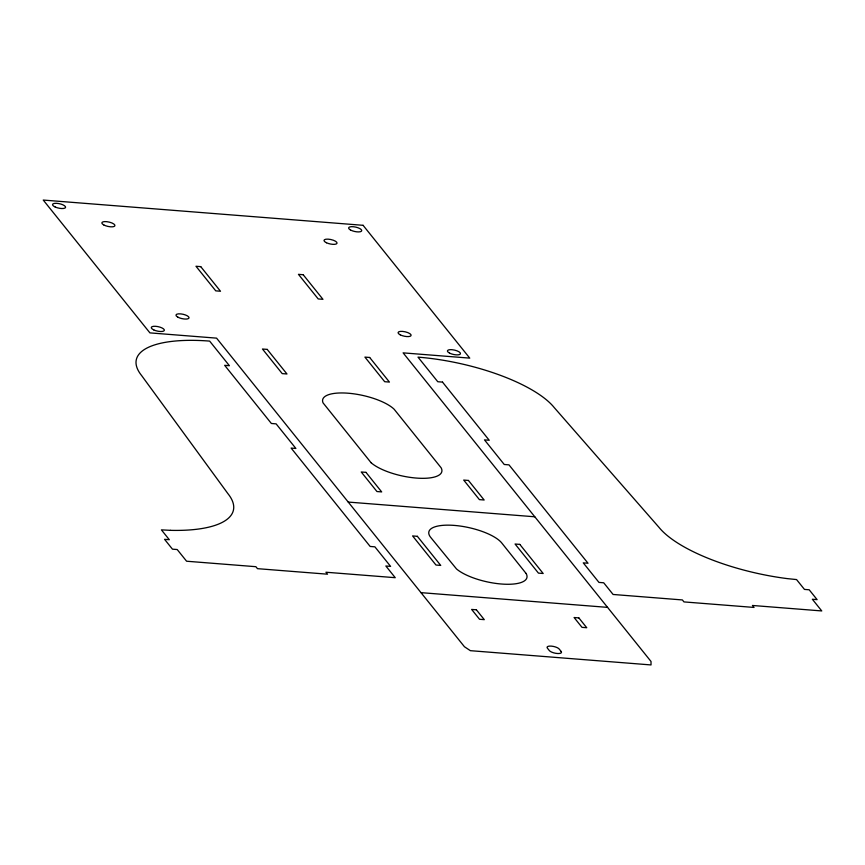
<?xml version="1.0" encoding="UTF-8"?>
<svg xmlns="http://www.w3.org/2000/svg" width="865" height="865" viewBox="0 0 865 865"><rect width="100%" height="100%" fill="white"/><g stroke="black" fill="none" stroke-linecap="round" stroke-linejoin="round"><path stroke-width="1.3" d="M348.227 502.068L534.797 516.783M420.996 592.644L607.554 607.371M170.405 530.342L161.398 529.867L169.302 539.695L164.566 539.327L172.459 549.167L177.206 549.534L186.591 561.223L255.889 566.694L257.467 568.662L327.532 574.187L325.954 572.23L395.24 577.69L385.855 566.002L390.591 566.38L374.891 546.831L370.155 546.453L291.127 448.081L295.873 448.448L276.119 423.861L271.372 423.482L224.662 365.322L229.398 365.7L209.644 341.102A110.017 36.903 12.5 0 0 141.546 375.464L227.949 493.688A115.023 38.59 12.5 0 1 170.405 530.342M363.073 225.311L43.25 200.064L149.926 332.884L216.564 338.139L464.451 646.75L470.376 650.675L651.021 664.936L651.021 661.476L403.122 352.866L469.749 358.121L363.073 225.311M200.734 266.636L195.987 266.258L215.753 290.856L220.488 291.235L200.734 266.636M303.193 274.724L298.457 274.346L318.212 298.944L322.948 299.312L303.193 274.724M267.199 349.395L262.463 349.017L282.217 373.615L286.964 373.983L267.199 349.395M369.669 357.472L364.922 357.104L384.687 381.703L389.423 382.071L369.669 357.472M442.512 382.103L437.776 381.725L418.011 357.137A110.017 36.903 12.5 0 1 554.27 407.631L658.946 527.293A115.023 38.59 12.5 0 0 787.15 578.599L796.557 579.572L804.461 589.411L809.197 589.789L817.101 599.629L812.365 599.25L821.75 610.939L752.453 605.468L754.031 607.435L683.966 601.91L682.388 599.942L613.101 594.471L603.705 582.783L598.969 582.415L583.27 562.866L588.005 563.234L508.988 464.862L504.241 464.483L484.486 439.885L489.222 440.263L442.512 382.103M365.982 472.366L361.246 471.987L376.945 491.536L381.681 491.915L365.982 472.366M468.441 480.453L463.705 480.075L479.405 499.624L484.141 500.002L468.441 480.453M417.352 536.311L412.605 535.932L435.982 565.029L440.718 565.407L417.352 536.311M519.811 544.399L515.075 544.02L538.441 573.117L543.177 573.495L519.811 544.399M476.377 609.803L471.641 609.436L479.545 619.275L484.281 619.643L476.377 609.803M578.847 617.891L574.101 617.524L582.004 627.352L586.74 627.731L578.847 617.891M526.061 573.43L501.743 542.971A38.265 12.834 12.5 0 0 454.352 525.412A38.265 12.834 12.5 0 0 430.673 537.36L456.536 568.975A38.265 12.834 12.5 0 0 502.77 584.113A38.265 12.834 12.5 0 0 526.061 573.43M371.053 462.689L323.067 402.895A38.265 12.834 12.5 0 1 349.103 393.294A38.265 12.834 12.5 0 1 394.126 409.221L441.128 467.792A38.265 12.834 12.5 0 1 416.887 478.107A38.265 12.834 12.5 0 1 371.053 462.689M561.19 651.507L559.212 649.053A6.379 2.141 12.5 0 0 551.319 646.123A6.379 2.141 12.5 0 0 547.372 648.112L549.34 650.577A6.379 2.141 12.5 0 0 557.244 653.497A6.379 2.141 12.5 0 0 561.19 651.507M177.768 317.109A6.693 2.249 12.5 0 0 188.786 318.32A6.693 2.249 12.5 0 0 180.926 313.909A6.693 2.249 12.5 0 0 177.768 317.109M153.754 329.9A6.693 2.249 12.5 0 0 164.307 330.495A6.693 2.249 12.5 0 0 155.408 326.289A6.693 2.249 12.5 0 0 153.754 329.9M103.768 224.932A6.693 2.249 12.5 0 0 114.742 226.046A6.693 2.249 12.5 0 0 106.719 221.667A6.693 2.249 12.5 0 0 103.768 224.932M55.23 207.038A6.693 2.249 12.5 0 0 65.567 207.416A6.693 2.249 12.5 0 0 56.333 203.297A6.693 2.249 12.5 0 0 55.23 207.038M449.605 353.136A6.693 2.249 12.5 0 0 460.375 353.98A6.693 2.249 12.5 0 0 451.887 349.687A6.693 2.249 12.5 0 0 449.605 353.136M400.246 334.841A6.693 2.249 12.5 0 0 411.016 335.685A6.693 2.249 12.5 0 0 402.517 331.392A6.693 2.249 12.5 0 0 400.246 334.841M326.451 242.751A6.693 2.249 12.5 0 0 336.993 243.335A6.693 2.249 12.5 0 0 328.073 239.14A6.693 2.249 12.5 0 0 326.451 242.751M350.487 229.982A6.693 2.249 12.5 0 0 361.494 231.15A6.693 2.249 12.5 0 0 353.558 226.749A6.693 2.249 12.5 0 0 350.487 229.982"/></g></svg>
